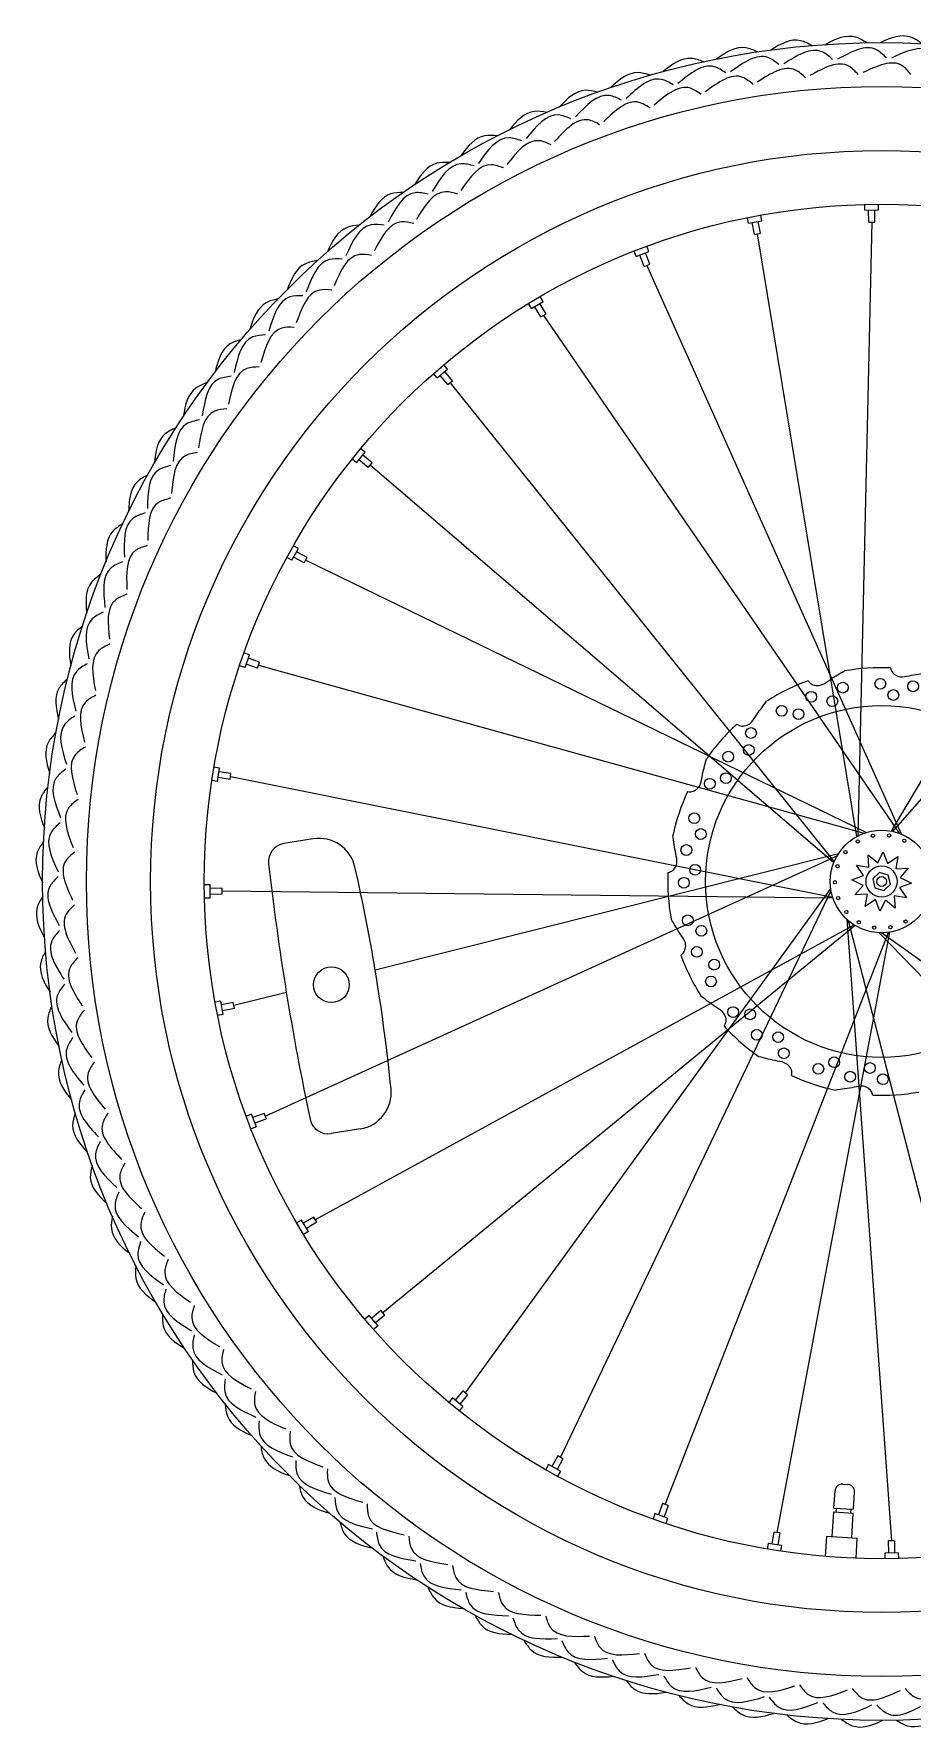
# Model space of a CAD drawing. Header units: millimetres. Extents: x -346 to 346, y -346 to 346.
# Drawn here: x -346 to 12, y -346 to 346 of the extents above; entities that cross this region are included whole.
import ezdxf

# ---------------------------------------------------------------- set-up
doc = ezdxf.new("R2010")
doc.units = ezdxf.units.MM
doc.layers.add('ceco.net 414 bike rim', color=7, linetype='Continuous')
doc.layers.add('ceco.net 414 bike tyres', color=7, linetype='Continuous')

msp = doc.modelspace()

# ---------------------------------------------------------------- linework, layer by layer
at = {"layer": 'ceco.net 414 bike rim'}
for p, q in [((-54.31, 268.84), (-54.75, 271.14)), ((-48.91, 269.87), (-49.35, 272.18)), ((-6.8, 274.19), (-6.84, 276.53)), ((-6.8, 274.19), (-1.3, 274.27)), ((-5.22, 269.28), (-5.29, 274.21)), ((-2.74, 269.32), (-2.81, 274.24)), ((-1.3, 274.27), (-1.34, 276.61)), ((-54.31, 268.84), (-48.91, 269.87)), ((-51.9, 264.28), (-52.83, 269.12)), ((-51.9, 264.28), (-49.47, 264.75)), ((-10.1, 18.37), (-50.68, 264.51)), ((-49.47, 264.75), (-50.39, 269.59)), ((-3.98, 269.3), (-9.71, 18.57)), ((-5.22, 269.28), (-2.74, 269.32)), ((-100.17, 255.32), (-101.01, 257.51)), ((-100.17, 255.32), (-95.03, 257.28)), ((-94.69, 252.14), (-96.44, 256.74)), ((-95.03, 257.28), (-95.86, 259.47)), ((-97, 251.25), (-98.76, 255.86)), ((-97, 251.25), (-94.69, 252.14)), ((8.06, 19.35), (-95.84, 251.69)), ((-142.99, 234.05), (-144.19, 236.06)), ((-142.99, 234.05), (-138.26, 236.87)), ((-137.03, 231.86), (-139.56, 236.09)), ((-138.26, 236.87), (-139.46, 238.88)), ((-139.16, 230.59), (-141.69, 234.83)), ((-139.16, 230.59), (-137.03, 231.86)), ((-138.09, 231.23), (7.17, 19.7)), ((4.07, 20.56), (131.2, 235.21)), ((-181.46, 205.66), (-177.29, 209.26)), ((-177.29, 209.26), (-178.82, 211.04)), ((-175.21, 204.54), (-178.44, 208.27)), ((170.05, 208.85), (4.5, 20.47)), ((-181.46, 205.66), (-182.99, 207.44)), ((-177.09, 202.93), (-180.31, 206.65)), ((-177.09, 202.93), (-175.21, 204.54)), ((-176.15, 203.73), (-19.38, 7.99)), ((-214.41, 171.03), (-210.94, 175.3)), ((-210.94, 175.3), (-212.75, 176.78)), ((-208.07, 171.01), (-211.89, 174.12)), ((-214.41, 171.03), (-216.23, 172.51)), ((-209.63, 169.09), (-213.46, 172.2)), ((-209.63, 169.09), (-208.07, 171.01)), ((-19.54, 7.58), (-208.85, 170.05)), ((-240.85, 131.2), (-242.9, 132.34)), ((-240.85, 131.2), (-238.17, 136.01)), ((-238.17, 136.01), (-240.22, 137.15)), ((-235.81, 130.12), (-240.12, 132.52)), ((-234.6, 132.28), (-238.91, 134.68)), ((-235.81, 130.12), (-234.6, 132.28)), ((-6.26, 20), (-235.21, 131.2)), ((-258.17, 92.58), (-260.39, 93.35)), ((-259.98, 87.38), (-258.17, 92.58)), ((-254.01, 89.53), (-258.67, 91.15)), ((-259.98, 87.38), (-262.19, 88.15)), ((-254.82, 87.2), (-259.48, 88.81)), ((-254.82, 87.2), (-254.01, 89.53)), ((-254.42, 88.36), (-7.17, 19.7)), ((-270.33, 46.34), (-272.64, 46.72)), ((-271.2, 40.91), (-270.33, 46.34)), ((-266.09, 41.62), (-270.96, 42.41)), ((-265.7, 44.07), (-270.57, 44.85)), ((-266.09, 41.62), (-265.7, 44.07)), ((-265.9, 42.84), (-19.98, -6.34)), ((-271.2, 40.91), (-273.52, 41.28)), ((-232.11, 17.42), (-244.09, 15.47)), ((-251.69, -95.84), (-18.15, 10.48)), ((-17.66, 11.3), (-206.81, -36.19)), ((-5.16, 5.79), (-5.48, 10.88)), ((-5.48, 10.88), (-1.58, 7.59)), ((-1.58, 7.59), (0.7, 12.16)), ((0.7, 12.16), (2.43, 7.36)), ((2.43, 7.36), (6.68, 10.19)), ((6.68, 10.19), (5.79, 5.16)), ((-12.17, 0.7), (-7.36, 2.43)), ((-7.59, -1.58), (-12.17, 0.7)), ((-7.36, 2.43), (-10.19, 6.68)), ((-10.19, 6.68), (-5.16, 5.79)), ((5.79, 5.16), (10.88, 5.48)), ((10.88, 5.48), (7.59, 1.57)), ((7.59, 1.58), (12.16, -0.7)), ((-274.27, -1.3), (-276.61, -1.34)), ((-274.19, -6.8), (-276.53, -6.84)), ((-274.19, -6.8), (-274.27, -1.3)), ((-269.32, -2.74), (-274.24, -2.81)), ((-269.28, -5.22), (-274.21, -5.29)), ((-269.28, -5.22), (-269.32, -2.74)), ((-19.84, -6.75), (-269.3, -3.98)), ((-20.79, -2.7), (-170.05, -208.85)), ((-131.2, -235.21), (-20.64, -3.64)), ((-10.88, -5.48), (-7.59, -1.58)), ((-5.79, -5.16), (-10.88, -5.48)), ((-6.69, -10.19), (-5.79, -5.16)), ((5.16, -5.79), (5.48, -10.88)), ((10.19, -6.69), (5.16, -5.79)), ((12.16, -0.7), (7.36, -2.43)), ((7.36, -2.43), (10.19, -6.69)), ((-2.43, -7.36), (-6.69, -10.19)), ((-0.7, -12.17), (-2.43, -7.36)), ((1.58, -7.59), (-0.7, -12.17)), ((5.48, -10.88), (1.58, -7.59)), ((-231.23, -138.09), (-11.23, -17.7)), ((-10.86, -17.93), (-203.73, -176.15)), ((3.21, -20.71), (-42.84, -265.9)), ((-14.19, -15.43), (3.98, -269.3)), ((50.68, -264.51), (-13.47, -16.06)), ((-88.36, -254.42), (2.77, -20.78)), ((-0.95, -20.94), (176.15, -203.74)), ((208.85, -170.05), (0, -20.96)), ((-243.08, -45.3), (-264.51, -50.68)), ((-269.87, -48.91), (-272.18, -49.35)), ((-268.84, -54.31), (-271.14, -54.75)), ((-268.84, -54.31), (-269.87, -48.91)), ((-264.75, -49.47), (-269.59, -50.39)), ((-264.28, -51.9), (-269.12, -52.83)), ((-264.28, -51.9), (-264.75, -49.47)), ((-257.28, -95.03), (-259.47, -95.86)), ((-255.32, -100.17), (-257.28, -95.03)), ((-252.14, -94.69), (-256.74, -96.44)), ((-251.25, -97), (-252.14, -94.69)), ((-255.32, -100.17), (-257.51, -101.01)), ((-251.25, -97), (-255.86, -98.76)), ((-212.87, -101.03), (-224.85, -102.97)), ((-236.87, -138.26), (-238.88, -139.46)), ((-234.05, -142.99), (-236.87, -138.26)), ((-231.86, -137.03), (-236.09, -139.56)), ((-230.59, -139.16), (-231.86, -137.03)), ((-234.05, -142.99), (-236.06, -144.19)), ((-230.59, -139.16), (-234.83, -141.69)), ((-209.26, -177.29), (-211.04, -178.82)), ((-205.66, -181.46), (-209.26, -177.29)), ((-204.54, -175.21), (-208.27, -178.44)), ((-202.93, -177.09), (-206.65, -180.31)), ((-202.93, -177.09), (-204.54, -175.21)), ((-205.66, -181.46), (-207.44, -182.99)), ((-175.3, -210.94), (-176.78, -212.75)), ((-171.03, -214.41), (-175.3, -210.94)), ((-171.01, -208.07), (-174.12, -211.89)), ((-171.03, -214.41), (-172.51, -216.23)), ((-169.09, -209.63), (-172.2, -213.46)), ((-169.09, -209.63), (-171.01, -208.07)), ((-132.28, -234.6), (-134.68, -238.91)), ((-130.12, -235.81), (-132.28, -234.6)), ((-136.01, -238.17), (-137.15, -240.22)), ((-131.2, -240.85), (-136.01, -238.17)), ((-130.12, -235.81), (-132.52, -240.12)), ((-131.2, -240.85), (-132.34, -242.9)), ((-19.45, -255.91), (-19.03, -248.92)), ((-15.85, -246.11), (-13.85, -246.23)), ((-89.53, -254.01), (-91.15, -258.67)), ((-87.2, -254.82), (-89.53, -254.01)), ((-87.2, -254.82), (-88.81, -259.48)), ((-19.45, -255.91), (-11.46, -256.39)), ((-18.54, -257.56), (-18.45, -255.97)), ((-11.46, -256.39), (-11.04, -249.4)), ((-92.58, -258.17), (-93.35, -260.39)), ((-87.38, -259.98), (-92.58, -258.17)), ((-87.38, -259.98), (-88.15, -262.19)), ((-20.15, -267.58), (-19.54, -257.5)), ((-19.54, -257.5), (-11.56, -257.98)), ((-12.56, -257.92), (-12.46, -256.33)), ((-12.17, -268.06), (-11.56, -257.98)), ((-44.07, -265.7), (-44.85, -270.57)), ((-41.62, -266.09), (-44.07, -265.7)), ((-41.62, -266.09), (-42.41, -270.96)), ((-22.88, -275.67), (-22.39, -267.45)), ((-22.39, -267.45), (-9.93, -268.2)), ((-10.43, -276.42), (-9.93, -268.2)), ((5.22, -269.28), (2.74, -269.32)), ((2.74, -269.32), (2.81, -274.24)), ((5.22, -269.28), (5.29, -274.21)), ((-46.34, -270.33), (-46.72, -272.64)), ((-40.91, -271.2), (-46.34, -270.33)), ((-40.91, -271.2), (-41.28, -273.52)), ((6.8, -274.19), (1.3, -274.27)), ((1.3, -274.27), (1.34, -276.61)), ((6.8, -274.19), (6.84, -276.53))]:
    msp.add_line(p, q, dxfattribs=at)
msp.add_lwpolyline([(0.89, -3.64), (3.59, -1.05), (2.71, 2.59), (-0.89, 3.64), (-3.59, 1.05), (-2.71, -2.59)], close=True, dxfattribs=at)
for centre, radius in [((0, 0), 342.61), ((0, 0), 324.72), ((0, 0), 298.54), ((0, 0), 276.61), ((-28.74, 75.47), 2.2), ((-15.86, 79.18), 2.2), ((-0.51, 80.75), 2.2), ((4.79, 76.18), 2.2), ((12.85, 79.73), 2.2), ((0, 0), 71.87), ((-40.82, 69.68), 2.2), ((-33.95, 68.37), 2.2), ((-20.13, 73.63), 2.2), ((-53.33, 60.64), 2.2), ((-54.25, 53.7), 2.2), ((-62.62, 50.99), 2.2), ((-70.19, 39.93), 2.2), ((-63.58, 42.23), 2.2), ((-76.5, 25.85), 2.2), ((-73.83, 19.38), 2.2), ((0, 0), 20.96), ((-79.73, 12.85), 2.2), ((-9.76, 16.35), 0.668), ((-3.58, 18.7), 0.668), ((3.03, 18.8), 0.668), ((9.27, 16.63), 0.668), ((-76.18, 4.79), 2.2), ((-14.77, 12.02), 0.668), ((-80.75, -0.51), 2.2), ((-19.04, -0.28), 0.668), ((-17.99, 6.25), 0.668), ((0, 0), 6.37), ((0, 0), 2.02), ((-17.79, -6.78), 0.668), ((-79.18, -15.86), 2.2), ((-14.4, -12.45), 0.668), ((-73.63, -20.13), 2.2), ((-9.27, -16.63), 0.668), ((-3.03, -18.8), 0.668), ((3.58, -18.7), 0.668), ((9.76, -16.35), 0.668), ((-75.47, -28.74), 2.2), ((-68.37, -33.95), 2.2), ((-224.71, -42.16), 7.3), ((-69.68, -40.82), 2.2), ((-60.64, -53.33), 2.2), ((-53.7, -54.25), 2.2), ((-50.99, -62.62), 2.2), ((-42.24, -63.58), 2.2), ((-39.93, -70.19), 2.2), ((-25.85, -76.51), 2.2), ((-19.38, -73.83), 2.2), ((-4.79, -76.18), 2.2), ((-12.85, -79.73), 2.2), ((0.51, -80.76), 2.2)]:
    msp.add_circle(centre, radius, dxfattribs=at)
for centre, radius, start, end in [((0, 0), 87.33, 87.61808, 100.0351), ((0, 0), 87.33, 110.11808, 122.5351), ((0, 0), 87.33, 132.61808, 145.0351), ((0, 0), 87.33, 155.11808, 167.5351), ((-242.89, 8.07), 7.5, 99.22841, 186.50579), ((-229.71, 2.61), 15, 12.75632, 99.22841), ((855.24, 133.3), 1112.75, 186.50579, 191.95102), ((-942.95, -158.86), 746.29, 5.70049, 12.75632), ((0, 0), 87.33, 177.61808, 190.0351), ((0, 0), 87.33, 200.11808, 212.5351), ((0, 0), 87.33, 222.61808, 235.0351), ((0, 0), 87.33, 245.11808, 257.5351), ((-215.27, -86.22), 15, 279.22841, 5.70049), ((0, 0), 87.33, 267.61808, 280.0351), ((-226.05, -95.57), 7.5, 191.95102, 279.22841), ((-16.03, -249.1), 3, 86.5472, 176.5472), ((-14.03, -249.22), 3, 356.5472, 86.5472)]:
    msp.add_arc(centre, radius, start, end, dxfattribs=at)
for points in [[(-30.04, 82), (-29.78, 81.67), (-29.12, 80.83), (-27.39, 79.95), (-24.54, 79.95), (-20.68, 82.79), (-17.41, 84.71), (-15.22, 86)], [(3.63, 87.26), (3.74, 86.85), (4.03, 85.82), (5.29, 84.35), (7.92, 83.26), (12.57, 84.4), (16.34, 84.93), (18.85, 85.27)], [(-59.14, 64.27), (-58.77, 64.06), (-57.83, 63.53), (-55.9, 63.38), (-53.27, 64.47), (-50.79, 68.57), (-48.5, 71.6), (-46.97, 73.63)], [(-79.23, 36.75), (-78.81, 36.69), (-77.74, 36.56), (-75.9, 37.17), (-73.89, 39.18), (-73.17, 43.92), (-72.21, 47.59), (-71.57, 50.05)], [(-87.26, 3.63), (-86.85, 3.74), (-85.82, 4.03), (-84.35, 5.29), (-83.26, 7.92), (-84.4, 12.57), (-84.93, 16.34), (-85.28, 18.85)], [(-82.01, -30.04), (-81.67, -29.78), (-80.83, -29.12), (-79.95, -27.39), (-79.95, -24.54), (-82.79, -20.68), (-84.71, -17.41), (-86, -15.22)], [(-64.27, -59.14), (-64.06, -58.77), (-63.53, -57.84), (-63.39, -55.9), (-64.47, -53.27), (-68.57, -50.79), (-71.6, -48.5), (-73.63, -46.97)], [(-36.75, -79.23), (-36.69, -78.81), (-36.56, -77.75), (-37.17, -75.9), (-39.18, -73.89), (-43.92, -73.17), (-47.59, -72.21), (-50.05, -71.57)], [(-3.63, -87.26), (-3.74, -86.85), (-4.03, -85.82), (-5.29, -84.35), (-7.92, -83.26), (-12.57, -84.4), (-16.34, -84.93), (-18.85, -85.28)]]:
    msp.add_open_spline(points, degree=3, knots=[0, 0, 0, 0, 1.265155, 3.187887, 5.583091, 9.401751, 17.081344, 17.081344, 17.081344, 17.081344], dxfattribs=at)
at = {"layer": 'ceco.net 414 bike tyres'}
for points, knots in [([(16.33, 342.22), (14.92, 343.28), (9.84, 346.77), (3.85, 344.69), (-0.55, 342.6)], [1.290026, 1.290026, 1.290026, 1.290026, 6.384144, 19.446481, 19.446481, 19.446481, 19.446481]), ([(-50.75, 338.83), (-52.34, 339.6), (-58, 342.03), (-63.46, 338.82), (-67.38, 335.91)], [1.290026, 1.290026, 1.290026, 1.290026, 6.384144, 19.446481, 19.446481, 19.446481, 19.446481]), ([(-28.48, 341.42), (-30.01, 342.29), (-35.5, 345.09), (-41.17, 342.24), (-45.26, 339.6)], [1.290026, 1.290026, 1.290026, 1.290026, 6.384144, 19.446481, 19.446481, 19.446481, 19.446481]), ([(-20.02, 335.76), (-21.41, 336.98), (-27.13, 342), (-34.41, 337.43), (-39.92, 333.97)], [0, 0, 0, 0, 5.278026, 21.651368, 21.651368, 21.651368, 21.651368]), ([(-6.09, 342.55), (-7.56, 343.52), (-12.86, 346.67), (-18.7, 344.2), (-22.96, 341.84)], [1.290026, 1.290026, 1.290026, 1.290026, 6.384144, 19.446481, 19.446481, 19.446481, 19.446481]), ([(1.98, 336.35), (0.67, 337.66), (-4.7, 343.04), (-12.27, 338.95), (-17.99, 335.86)], [0, 0, 0, 0, 5.278026, 21.651368, 21.651368, 21.651368, 21.651368]), ([(23.97, 335.5), (22.75, 336.89), (17.74, 342.61), (9.93, 339.03), (4.01, 336.32)], [0, 0, 0, 0, 5.278026, 21.651368, 21.651368, 21.651368, 21.651368]), ([(-72.8, 334.78), (-74.44, 335.45), (-80.24, 337.5), (-85.49, 333.94), (-89.2, 330.79)], [1.290026, 1.290026, 1.290026, 1.290026, 6.384144, 19.446481, 19.446481, 19.446481, 19.446481]), ([(-63.68, 330.27), (-65.22, 331.3), (-71.54, 335.53), (-78.16, 330.05), (-83.17, 325.9)], [0, 0, 0, 0, 5.278026, 21.651368, 21.651368, 21.651368, 21.651368]), ([(-41.94, 333.73), (-43.41, 334.86), (-49.44, 339.49), (-56.41, 334.45), (-61.68, 330.64)], [0, 0, 0, 0, 5.278026, 21.651368, 21.651368, 21.651368, 21.651368]), ([(-31.12, 328.31), (-32.42, 329.53), (-37.93, 334.69), (-45.2, 330.07), (-50.75, 326.54)], [0, 0, 0, 0, 5.072032, 21.445374, 21.445374, 21.445374, 21.445374]), ([(-9.58, 329.65), (-10.8, 330.95), (-15.96, 336.45), (-23.51, 332.32), (-29.28, 329.16)], [0, 0, 0, 0, 5.072032, 21.445374, 21.445374, 21.445374, 21.445374]), ([(12, 329.57), (10.87, 330.95), (6.08, 336.78), (-1.73, 333.14), (-7.69, 330.37)], [0, 0, 0, 0, 5.072032, 21.445374, 21.445374, 21.445374, 21.445374]), ([(-94.54, 329.3), (-96.22, 329.86), (-102.14, 331.53), (-107.15, 327.63), (-110.65, 324.25)], [1.290026, 1.290026, 1.290026, 1.290026, 6.384144, 19.446481, 19.446481, 19.446481, 19.446481]), ([(-85.14, 325.4), (-86.74, 326.33), (-93.33, 330.13), (-99.58, 324.23), (-104.31, 319.76)], [0, 0, 0, 0, 5.278026, 21.651368, 21.651368, 21.651368, 21.651368]), ([(-73.7, 321.44), (-75.15, 322.48), (-81.29, 326.87), (-87.89, 321.34), (-92.94, 317.12)], [0, 0, 0, 0, 5.072032, 21.445374, 21.445374, 21.445374, 21.445374]), ([(-52.52, 325.58), (-53.9, 326.71), (-59.73, 331.49), (-66.69, 326.4), (-72, 322.52)], [0, 0, 0, 0, 5.072032, 21.445374, 21.445374, 21.445374, 21.445374]), ([(-115.87, 322.42), (-117.58, 322.86), (-123.61, 324.14), (-128.34, 319.92), (-131.62, 316.31)], [1.290026, 1.290026, 1.290026, 1.290026, 6.384144, 19.446481, 19.446481, 19.446481, 19.446481]), ([(-106.24, 319.13), (-107.9, 319.95), (-114.72, 323.32), (-120.57, 317.02), (-125, 312.26)], [0, 0, 0, 0, 5.278026, 21.651368, 21.651368, 21.651368, 21.651368]), ([(-94.57, 315.94), (-96.08, 316.88), (-102.49, 320.86), (-108.72, 314.91), (-113.48, 310.36)], [0, 0, 0, 0, 5.072032, 21.445374, 21.445374, 21.445374, 21.445374]), ([(-136.71, 314.15), (-138.45, 314.48), (-144.54, 315.36), (-148.99, 310.85), (-152.02, 307.03)], [1.290026, 1.290026, 1.290026, 1.290026, 6.384144, 19.446481, 19.446481, 19.446481, 19.446481]), ([(-126.88, 311.5), (-128.6, 312.21), (-135.62, 315.13), (-141.05, 308.46), (-145.15, 303.41)], [0, 0, 0, 0, 5.278026, 21.651368, 21.651368, 21.651368, 21.651368]), ([(-115.03, 309.07), (-116.6, 309.91), (-123.26, 313.47), (-129.09, 307.12), (-133.53, 302.28)], [0, 0, 0, 0, 5.072032, 21.445374, 21.445374, 21.445374, 21.445374]), ([(-156.97, 304.53), (-158.72, 304.75), (-164.86, 305.23), (-169.01, 300.43), (-171.78, 296.43)], [1.290026, 1.290026, 1.290026, 1.290026, 6.384144, 19.446481, 19.446481, 19.446481, 19.446481]), ([(-146.99, 302.54), (-148.74, 303.13), (-155.94, 305.58), (-160.92, 298.57), (-164.69, 293.27)], [0, 0, 0, 0, 5.278026, 21.651368, 21.651368, 21.651368, 21.651368]), ([(-135, 300.89), (-136.62, 301.62), (-143.5, 304.74), (-148.9, 298.02), (-153.02, 292.9)], [0, 0, 0, 0, 5.072032, 21.445374, 21.445374, 21.445374, 21.445374]), ([(-176.55, 293.61), (-178.31, 293.72), (-184.47, 293.8), (-188.29, 288.74), (-190.8, 284.56)], [1.290026, 1.290026, 1.290026, 1.290026, 6.384144, 19.446481, 19.446481, 19.446481, 19.446481]), ([(-166.46, 292.27), (-168.25, 292.76), (-175.59, 294.73), (-180.1, 287.41), (-183.51, 281.87)], [0, 0, 0, 0, 5.278026, 21.651368, 21.651368, 21.651368, 21.651368]), ([(-154.39, 291.42), (-156.06, 292.04), (-163.12, 294.7), (-168.07, 287.65), (-171.85, 282.26)], [0, 0, 0, 0, 5.072032, 21.445374, 21.445374, 21.445374, 21.445374]), ([(-195.37, 281.44), (-197.14, 281.43), (-203.29, 281.1), (-206.77, 275.8), (-209, 271.47)], [1.290026, 1.290026, 1.290026, 1.290026, 6.384144, 19.446481, 19.446481, 19.446481, 19.446481]), ([(-185.22, 280.76), (-187.03, 281.12), (-194.49, 282.61), (-198.51, 275.01), (-201.56, 269.27)], [0, 0, 0, 0, 5.278026, 21.651368, 21.651368, 21.651368, 21.651368]), ([(-173.12, 280.69), (-174.82, 281.21), (-182.04, 283.4), (-186.52, 276.04), (-189.94, 270.42)], [0, 0, 0, 0, 5.072032, 21.445374, 21.445374, 21.445374, 21.445374]), ([(-213.36, 268.06), (-215.12, 267.93), (-221.24, 267.21), (-224.37, 261.69), (-226.31, 257.22)], [1.290026, 1.290026, 1.290026, 1.290026, 6.384144, 19.446481, 19.446481, 19.446481, 19.446481]), ([(-203.18, 268.05), (-205.02, 268.29), (-212.56, 269.29), (-216.08, 261.44), (-218.74, 255.51)], [0, 0, 0, 0, 5.278026, 21.651368, 21.651368, 21.651368, 21.651368]), ([(-191.1, 268.77), (-192.84, 269.17), (-200.19, 270.89), (-204.18, 263.25), (-207.22, 257.42)], [0, 0, 0, 0, 5.072032, 21.445374, 21.445374, 21.445374, 21.445374]), ([(-208.27, 255.7), (-210.03, 255.99), (-217.48, 257.21), (-220.96, 249.33), (-223.61, 243.31)], [0, 0, 0, 0, 5.072032, 21.445374, 21.445374, 21.445374, 21.445374]), ([(-230.44, 253.53), (-232.19, 253.29), (-238.24, 252.16), (-241, 246.46), (-242.65, 241.87)], [1.290026, 1.290026, 1.290026, 1.290026, 6.384144, 19.446481, 19.446481, 19.446481, 19.446481]), ([(-220.28, 254.18), (-222.13, 254.31), (-229.72, 254.81), (-232.71, 246.75), (-234.98, 240.65)], [0, 0, 0, 0, 5.278026, 21.651368, 21.651368, 21.651368, 21.651368]), ([(-246.52, 237.92), (-248.26, 237.56), (-254.22, 236.04), (-256.61, 230.17), (-257.95, 225.48)], [1.290026, 1.290026, 1.290026, 1.290026, 6.384144, 19.446481, 19.446481, 19.446481, 19.446481]), ([(-236.43, 239.23), (-238.29, 239.23), (-245.89, 239.24), (-248.35, 231), (-250.21, 224.77)], [0, 0, 0, 0, 5.278026, 21.651368, 21.651368, 21.651368, 21.651368]), ([(-224.55, 241.53), (-226.33, 241.7), (-233.83, 242.44), (-236.79, 234.34), (-239.05, 228.17)], [0, 0, 0, 0, 5.072032, 21.445374, 21.445374, 21.445374, 21.445374]), ([(-251.57, 223.26), (-253.42, 223.14), (-261.01, 222.65), (-262.93, 214.26), (-264.38, 207.92)], [0, 0, 0, 0, 5.278026, 21.651368, 21.651368, 21.651368, 21.651368]), ([(-239.87, 226.32), (-241.65, 226.38), (-249.19, 226.63), (-251.61, 218.36), (-253.46, 212.04)], [0, 0, 0, 0, 5.072032, 21.445374, 21.445374, 21.445374, 21.445374]), ([(-261.56, 221.28), (-263.26, 220.81), (-269.12, 218.91), (-271.11, 212.89), (-272.14, 208.13)], [1.290026, 1.290026, 1.290026, 1.290026, 6.384144, 19.446481, 19.446481, 19.446481, 19.446481]), ([(-254.16, 210.15), (-255.94, 210.09), (-263.48, 209.84), (-265.35, 201.43), (-266.78, 195.01)], [0, 0, 0, 0, 5.072032, 21.445374, 21.445374, 21.445374, 21.445374]), ([(-275.47, 203.7), (-277.14, 203.12), (-282.86, 200.84), (-284.46, 194.7), (-285.17, 189.88)], [1.290026, 1.290026, 1.290026, 1.290026, 6.384144, 19.446481, 19.446481, 19.446481, 19.446481]), ([(-265.64, 206.33), (-267.47, 206.09), (-275.01, 205.1), (-276.38, 196.61), (-277.41, 190.19)], [0, 0, 0, 0, 5.278026, 21.651368, 21.651368, 21.651368, 21.651368]), ([(-278.56, 188.51), (-280.38, 188.15), (-287.84, 186.67), (-288.65, 178.11), (-289.26, 171.64)], [0, 0, 0, 0, 5.278026, 21.651368, 21.651368, 21.651368, 21.651368]), ([(-267.36, 193.08), (-269.13, 192.9), (-276.64, 192.16), (-277.96, 183.65), (-278.97, 177.15)], [0, 0, 0, 0, 5.072032, 21.445374, 21.445374, 21.445374, 21.445374]), ([(-288.2, 185.25), (-289.83, 184.56), (-295.39, 181.91), (-296.58, 175.68), (-296.98, 170.83)], [1.290026, 1.290026, 1.290026, 1.290026, 6.384144, 19.446481, 19.446481, 19.446481, 19.446481]), ([(-279.41, 175.18), (-281.17, 174.89), (-288.61, 173.66), (-289.37, 165.07), (-289.95, 158.52)], [0, 0, 0, 0, 5.072032, 21.445374, 21.445374, 21.445374, 21.445374]), ([(-290.29, 169.89), (-292.08, 169.41), (-299.43, 167.45), (-299.68, 158.85), (-299.86, 152.35)], [0, 0, 0, 0, 5.278026, 21.651368, 21.651368, 21.651368, 21.651368]), ([(-299.7, 166), (-301.28, 165.21), (-306.65, 162.2), (-307.44, 155.91), (-307.52, 151.04)], [1.290026, 1.290026, 1.290026, 1.290026, 6.384144, 19.446481, 19.446481, 19.446481, 19.446481]), ([(-290.27, 156.53), (-292.01, 156.12), (-299.35, 154.41), (-299.55, 145.79), (-299.7, 139.22)], [0, 0, 0, 0, 5.072032, 21.445374, 21.445374, 21.445374, 21.445374]), ([(-309.92, 146.05), (-311.44, 145.15), (-316.61, 141.8), (-316.97, 135.47), (-316.74, 130.6)], [1.290026, 1.290026, 1.290026, 1.290026, 6.384144, 19.446481, 19.446481, 19.446481, 19.446481]), ([(-300.78, 150.54), (-302.54, 149.94), (-309.74, 147.51), (-309.43, 138.91), (-309.19, 132.41)], [0, 0, 0, 0, 5.278026, 21.651368, 21.651368, 21.651368, 21.651368]), ([(-299.89, 137.21), (-301.59, 136.69), (-308.81, 134.5), (-308.44, 125.89), (-308.17, 119.32)], [0, 0, 0, 0, 5.072032, 21.445374, 21.445374, 21.445374, 21.445374]), ([(-318.81, 125.47), (-320.27, 124.47), (-325.2, 120.79), (-325.16, 114.45), (-324.6, 109.61)], [1.290026, 1.290026, 1.290026, 1.290026, 6.384144, 19.446481, 19.446481, 19.446481, 19.446481]), ([(-309.99, 130.54), (-311.7, 129.84), (-318.73, 126.93), (-317.85, 118.38), (-317.18, 111.91)], [0, 0, 0, 0, 5.278026, 21.651368, 21.651368, 21.651368, 21.651368]), ([(-308.22, 117.3), (-309.89, 116.67), (-316.95, 114.01), (-316.02, 105.45), (-315.31, 98.91)], [0, 0, 0, 0, 5.072032, 21.445374, 21.445374, 21.445374, 21.445374]), ([(-326.33, 104.35), (-327.72, 103.26), (-332.41, 99.26), (-331.94, 92.93), (-331.07, 88.14)], [1.290026, 1.290026, 1.290026, 1.290026, 6.384144, 19.446481, 19.446481, 19.446481, 19.446481]), ([(-317.86, 109.99), (-319.52, 109.17), (-326.35, 105.81), (-324.91, 97.33), (-323.82, 90.92)], [0, 0, 0, 0, 5.278026, 21.651368, 21.651368, 21.651368, 21.651368]), ([(-315.23, 96.89), (-316.86, 96.16), (-323.73, 93.04), (-322.24, 84.55), (-321.1, 78.07)], [0, 0, 0, 0, 5.072032, 21.445374, 21.445374, 21.445374, 21.445374]), ([(-324.37, 88.97), (-325.98, 88.04), (-332.57, 84.24), (-330.58, 75.88), (-329.08, 69.55)], [0, 0, 0, 0, 5.278026, 21.651368, 21.651368, 21.651368, 21.651368]), ([(-332.45, 82.78), (-333.78, 81.61), (-338.19, 77.31), (-337.31, 71.03), (-336.13, 66.3)], [1.290026, 1.290026, 1.290026, 1.290026, 6.384144, 19.446481, 19.446481, 19.446481, 19.446481]), ([(-320.89, 76.07), (-322.47, 75.23), (-329.12, 71.67), (-327.08, 63.3), (-325.52, 56.91)], [0, 0, 0, 0, 5.072032, 21.445374, 21.445374, 21.445374, 21.445374]), ([(-329.5, 67.56), (-331.04, 66.53), (-337.37, 62.31), (-334.83, 54.09), (-332.92, 47.88)], [0, 0, 0, 0, 5.278026, 21.651368, 21.651368, 21.651368, 21.651368]), ([(-337.16, 60.86), (-338.4, 59.6), (-342.52, 55.02), (-341.23, 48.81), (-339.75, 44.17)], [1.290026, 1.290026, 1.290026, 1.290026, 6.384144, 19.446481, 19.446481, 19.446481, 19.446481]), ([(-325.18, 54.92), (-326.7, 53.98), (-333.1, 49.99), (-330.52, 41.77), (-328.55, 35.49)], [0, 0, 0, 0, 5.072032, 21.445374, 21.445374, 21.445374, 21.445374]), ([(-333.21, 45.87), (-334.68, 44.74), (-340.72, 40.11), (-337.66, 32.08), (-335.34, 26)], [0, 0, 0, 0, 5.278026, 21.651368, 21.651368, 21.651368, 21.651368]), ([(-340.42, 38.68), (-341.57, 37.34), (-345.38, 32.5), (-343.7, 26.39), (-341.91, 21.86)], [1.290026, 1.290026, 1.290026, 1.290026, 6.384144, 19.446481, 19.446481, 19.446481, 19.446481]), ([(-328.08, 33.53), (-329.53, 32.49), (-335.66, 28.1), (-332.54, 20.06), (-330.16, 13.93)], [0, 0, 0, 0, 5.072032, 21.445374, 21.445374, 21.445374, 21.445374]), ([(-335.5, 23.97), (-336.89, 22.75), (-342.61, 17.74), (-339.03, 9.93), (-336.32, 4.01)], [0, 0, 0, 0, 5.278026, 21.651368, 21.651368, 21.651368, 21.651368]), ([(-342.22, 16.33), (-343.28, 14.92), (-346.77, 9.84), (-344.69, 3.85), (-342.6, -0.55)], [1.290026, 1.290026, 1.290026, 1.290026, 6.384144, 19.446481, 19.446481, 19.446481, 19.446481]), ([(-329.57, 12), (-330.95, 10.87), (-336.78, 6.08), (-333.14, -1.73), (-330.37, -7.69)], [0, 0, 0, 0, 5.072032, 21.445374, 21.445374, 21.445374, 21.445374]), ([(-336.35, 1.98), (-337.66, 0.67), (-343.04, -4.7), (-338.95, -12.27), (-335.86, -17.99)], [0, 0, 0, 0, 5.278026, 21.651368, 21.651368, 21.651368, 21.651368]), ([(-342.55, -6.09), (-343.52, -7.56), (-346.67, -12.86), (-344.2, -18.7), (-341.84, -22.96)], [1.290026, 1.290026, 1.290026, 1.290026, 6.384144, 19.446481, 19.446481, 19.446481, 19.446481]), ([(-329.65, -9.58), (-330.95, -10.8), (-336.45, -15.96), (-332.32, -23.51), (-329.16, -29.28)], [0, 0, 0, 0, 5.072032, 21.445374, 21.445374, 21.445374, 21.445374]), ([(-335.76, -20.02), (-336.98, -21.41), (-342, -27.13), (-337.43, -34.41), (-333.97, -39.92)], [0, 0, 0, 0, 5.278026, 21.651368, 21.651368, 21.651368, 21.651368]), ([(-341.42, -28.48), (-342.29, -30.01), (-345.09, -35.5), (-342.24, -41.17), (-339.6, -45.26)], [1.290026, 1.290026, 1.290026, 1.290026, 6.384144, 19.446481, 19.446481, 19.446481, 19.446481]), ([(-328.31, -31.12), (-329.53, -32.42), (-334.69, -37.93), (-330.07, -45.2), (-326.54, -50.75)], [0, 0, 0, 0, 5.072032, 21.445374, 21.445374, 21.445374, 21.445374]), ([(-333.73, -41.94), (-334.86, -43.41), (-339.49, -49.44), (-334.45, -56.41), (-330.64, -61.68)], [0, 0, 0, 0, 5.278026, 21.651368, 21.651368, 21.651368, 21.651368]), ([(-338.83, -50.75), (-339.6, -52.34), (-342.03, -58), (-338.82, -63.46), (-335.91, -67.38)], [1.290026, 1.290026, 1.290026, 1.290026, 6.384144, 19.446481, 19.446481, 19.446481, 19.446481]), ([(-325.58, -52.52), (-326.71, -53.9), (-331.49, -59.73), (-326.4, -66.69), (-322.52, -72)], [0, 0, 0, 0, 5.072032, 21.445374, 21.445374, 21.445374, 21.445374]), ([(-330.27, -63.68), (-331.3, -65.22), (-335.53, -71.54), (-330.05, -78.16), (-325.9, -83.17)], [0, 0, 0, 0, 5.278026, 21.651368, 21.651368, 21.651368, 21.651368]), ([(-334.78, -72.8), (-335.45, -74.44), (-337.5, -80.24), (-333.94, -85.49), (-330.79, -89.2)], [1.290026, 1.290026, 1.290026, 1.290026, 6.384144, 19.446481, 19.446481, 19.446481, 19.446481]), ([(-321.44, -73.7), (-322.48, -75.15), (-326.87, -81.29), (-321.34, -87.89), (-317.12, -92.94)], [0, 0, 0, 0, 5.072032, 21.445374, 21.445374, 21.445374, 21.445374]), ([(-325.4, -85.14), (-326.33, -86.74), (-330.13, -93.33), (-324.23, -99.58), (-319.76, -104.31)], [0, 0, 0, 0, 5.278026, 21.651368, 21.651368, 21.651368, 21.651368]), ([(-329.3, -94.54), (-329.86, -96.22), (-331.53, -102.14), (-327.63, -107.15), (-324.25, -110.65)], [1.290026, 1.290026, 1.290026, 1.290026, 6.384144, 19.446481, 19.446481, 19.446481, 19.446481]), ([(-315.94, -94.57), (-316.88, -96.08), (-320.86, -102.49), (-314.91, -108.72), (-310.36, -113.48)], [0, 0, 0, 0, 5.072032, 21.445374, 21.445374, 21.445374, 21.445374]), ([(-319.13, -106.24), (-319.95, -107.9), (-323.32, -114.72), (-317.02, -120.57), (-312.26, -125)], [0, 0, 0, 0, 5.278026, 21.651368, 21.651368, 21.651368, 21.651368]), ([(-322.42, -115.87), (-322.86, -117.58), (-324.14, -123.61), (-319.92, -128.34), (-316.31, -131.62)], [1.290026, 1.290026, 1.290026, 1.290026, 6.384144, 19.446481, 19.446481, 19.446481, 19.446481]), ([(-309.07, -115.03), (-309.91, -116.6), (-313.47, -123.26), (-307.12, -129.09), (-302.28, -133.53)], [0, 0, 0, 0, 5.072032, 21.445374, 21.445374, 21.445374, 21.445374]), ([(-311.5, -126.88), (-312.21, -128.6), (-315.13, -135.62), (-308.46, -141.05), (-303.41, -145.15)], [0, 0, 0, 0, 5.278026, 21.651368, 21.651368, 21.651368, 21.651368]), ([(-314.15, -136.71), (-314.48, -138.45), (-315.36, -144.54), (-310.85, -148.99), (-307.03, -152.02)], [1.290026, 1.290026, 1.290026, 1.290026, 6.384144, 19.446481, 19.446481, 19.446481, 19.446481]), ([(-300.89, -135), (-301.62, -136.62), (-304.74, -143.5), (-298.02, -148.9), (-292.9, -153.02)], [0, 0, 0, 0, 5.072032, 21.445374, 21.445374, 21.445374, 21.445374]), ([(-302.54, -146.99), (-303.13, -148.74), (-305.58, -155.94), (-298.57, -160.92), (-293.27, -164.69)], [0, 0, 0, 0, 5.278026, 21.651368, 21.651368, 21.651368, 21.651368]), ([(-304.53, -156.97), (-304.75, -158.72), (-305.23, -164.86), (-300.43, -169.01), (-296.43, -171.78)], [1.290026, 1.290026, 1.290026, 1.290026, 6.384144, 19.446481, 19.446481, 19.446481, 19.446481]), ([(-291.42, -154.39), (-292.04, -156.06), (-294.7, -163.12), (-287.65, -168.07), (-282.26, -171.85)], [0, 0, 0, 0, 5.072032, 21.445374, 21.445374, 21.445374, 21.445374]), ([(-292.27, -166.46), (-292.76, -168.25), (-294.73, -175.59), (-287.41, -180.1), (-281.87, -183.51)], [0, 0, 0, 0, 5.278026, 21.651368, 21.651368, 21.651368, 21.651368]), ([(-293.61, -176.55), (-293.72, -178.31), (-293.8, -184.47), (-288.74, -188.29), (-284.56, -190.8)], [1.290026, 1.290026, 1.290026, 1.290026, 6.384144, 19.446481, 19.446481, 19.446481, 19.446481]), ([(-280.69, -173.12), (-281.21, -174.82), (-283.4, -182.04), (-276.04, -186.52), (-270.42, -189.94)], [0, 0, 0, 0, 5.072032, 21.445374, 21.445374, 21.445374, 21.445374]), ([(-280.76, -185.22), (-281.12, -187.03), (-282.61, -194.49), (-275.01, -198.51), (-269.27, -201.56)], [0, 0, 0, 0, 5.278026, 21.651368, 21.651368, 21.651368, 21.651368]), ([(-268.77, -191.1), (-269.17, -192.84), (-270.89, -200.19), (-263.25, -204.18), (-257.42, -207.22)], [0, 0, 0, 0, 5.072032, 21.445374, 21.445374, 21.445374, 21.445374]), ([(-281.44, -195.37), (-281.43, -197.14), (-281.1, -203.29), (-275.8, -206.77), (-271.47, -209)], [1.290026, 1.290026, 1.290026, 1.290026, 6.384144, 19.446481, 19.446481, 19.446481, 19.446481]), ([(-268.05, -203.18), (-268.29, -205.02), (-269.29, -212.56), (-261.44, -216.08), (-255.51, -218.74)], [0, 0, 0, 0, 5.278026, 21.651368, 21.651368, 21.651368, 21.651368]), ([(-268.06, -213.36), (-267.93, -215.12), (-267.21, -221.24), (-261.69, -224.37), (-257.22, -226.31)], [1.290026, 1.290026, 1.290026, 1.290026, 6.384144, 19.446481, 19.446481, 19.446481, 19.446481]), ([(-255.7, -208.27), (-255.99, -210.03), (-257.21, -217.48), (-249.33, -220.96), (-243.31, -223.61)], [0, 0, 0, 0, 5.072032, 21.445374, 21.445374, 21.445374, 21.445374]), ([(-254.18, -220.28), (-254.31, -222.13), (-254.81, -229.72), (-246.75, -232.71), (-240.65, -234.98)], [0, 0, 0, 0, 5.278026, 21.651368, 21.651368, 21.651368, 21.651368]), ([(-241.53, -224.55), (-241.7, -226.33), (-242.44, -233.83), (-234.34, -236.79), (-228.17, -239.05)], [0, 0, 0, 0, 5.072032, 21.445374, 21.445374, 21.445374, 21.445374]), ([(-253.53, -230.44), (-253.29, -232.19), (-252.16, -238.24), (-246.46, -241), (-241.87, -242.65)], [1.290026, 1.290026, 1.290026, 1.290026, 6.384144, 19.446481, 19.446481, 19.446481, 19.446481]), ([(-239.23, -236.43), (-239.23, -238.29), (-239.24, -245.89), (-231, -248.35), (-224.77, -250.21)], [0, 0, 0, 0, 5.278026, 21.651368, 21.651368, 21.651368, 21.651368]), ([(-226.32, -239.87), (-226.38, -241.65), (-226.63, -249.19), (-218.36, -251.61), (-212.04, -253.46)], [0, 0, 0, 0, 5.072032, 21.445374, 21.445374, 21.445374, 21.445374]), ([(-237.92, -246.52), (-237.56, -248.26), (-236.04, -254.22), (-230.17, -256.61), (-225.48, -257.95)], [1.290026, 1.290026, 1.290026, 1.290026, 6.384144, 19.446481, 19.446481, 19.446481, 19.446481]), ([(-223.26, -251.57), (-223.14, -253.42), (-222.65, -261.01), (-214.26, -262.93), (-207.92, -264.38)], [0, 0, 0, 0, 5.278026, 21.651368, 21.651368, 21.651368, 21.651368]), ([(-210.15, -254.16), (-210.09, -255.94), (-209.84, -263.48), (-201.43, -265.35), (-195.01, -266.78)], [0, 0, 0, 0, 5.072032, 21.445374, 21.445374, 21.445374, 21.445374]), ([(-221.28, -261.56), (-220.81, -263.26), (-218.91, -269.12), (-212.89, -271.11), (-208.13, -272.14)], [1.290026, 1.290026, 1.290026, 1.290026, 6.384144, 19.446481, 19.446481, 19.446481, 19.446481]), ([(-206.33, -265.64), (-206.09, -267.47), (-205.1, -275.01), (-196.61, -276.38), (-190.19, -277.41)], [0, 0, 0, 0, 5.278026, 21.651368, 21.651368, 21.651368, 21.651368]), ([(-193.08, -267.36), (-192.9, -269.13), (-192.16, -276.64), (-183.65, -277.96), (-177.15, -278.97)], [0, 0, 0, 0, 5.072032, 21.445374, 21.445374, 21.445374, 21.445374]), ([(-203.7, -275.47), (-203.12, -277.14), (-200.84, -282.86), (-194.7, -284.46), (-189.88, -285.17)], [1.290026, 1.290026, 1.290026, 1.290026, 6.384144, 19.446481, 19.446481, 19.446481, 19.446481]), ([(-188.51, -278.56), (-188.15, -280.38), (-186.67, -287.84), (-178.11, -288.65), (-171.64, -289.26)], [0, 0, 0, 0, 5.278026, 21.651368, 21.651368, 21.651368, 21.651368]), ([(-175.18, -279.41), (-174.89, -281.17), (-173.66, -288.61), (-165.07, -289.37), (-158.52, -289.95)], [0, 0, 0, 0, 5.072032, 21.445374, 21.445374, 21.445374, 21.445374]), ([(-185.25, -288.2), (-184.56, -289.83), (-181.91, -295.39), (-175.68, -296.58), (-170.83, -296.98)], [1.290026, 1.290026, 1.290026, 1.290026, 6.384144, 19.446481, 19.446481, 19.446481, 19.446481]), ([(-169.89, -290.29), (-169.41, -292.08), (-167.45, -299.43), (-158.85, -299.68), (-152.35, -299.86)], [0, 0, 0, 0, 5.278026, 21.651368, 21.651368, 21.651368, 21.651368]), ([(-156.53, -290.27), (-156.12, -292.01), (-154.41, -299.35), (-145.79, -299.55), (-139.22, -299.7)], [0, 0, 0, 0, 5.072032, 21.445374, 21.445374, 21.445374, 21.445374]), ([(-166, -299.7), (-165.21, -301.28), (-162.2, -306.65), (-155.91, -307.44), (-151.04, -307.52)], [1.290026, 1.290026, 1.290026, 1.290026, 6.384144, 19.446481, 19.446481, 19.446481, 19.446481]), ([(-150.54, -300.78), (-149.94, -302.54), (-147.51, -309.74), (-138.91, -309.43), (-132.41, -309.19)], [0, 0, 0, 0, 5.278026, 21.651368, 21.651368, 21.651368, 21.651368]), ([(-137.21, -299.89), (-136.69, -301.59), (-134.5, -308.81), (-125.89, -308.44), (-119.32, -308.17)], [0, 0, 0, 0, 5.072032, 21.445374, 21.445374, 21.445374, 21.445374]), ([(-146.05, -309.92), (-145.15, -311.44), (-141.8, -316.61), (-135.47, -316.97), (-130.6, -316.74)], [1.290026, 1.290026, 1.290026, 1.290026, 6.384144, 19.446481, 19.446481, 19.446481, 19.446481]), ([(-130.54, -309.99), (-129.84, -311.7), (-126.93, -318.73), (-118.38, -317.85), (-111.91, -317.18)], [0, 0, 0, 0, 5.278026, 21.651368, 21.651368, 21.651368, 21.651368]), ([(-117.3, -308.22), (-116.67, -309.89), (-114.01, -316.95), (-105.45, -316.02), (-98.91, -315.31)], [0, 0, 0, 0, 5.072032, 21.445374, 21.445374, 21.445374, 21.445374]), ([(-109.99, -317.86), (-109.17, -319.52), (-105.81, -326.35), (-97.33, -324.91), (-90.92, -323.82)], [0, 0, 0, 0, 5.278026, 21.651368, 21.651368, 21.651368, 21.651368]), ([(-96.89, -315.23), (-96.16, -316.86), (-93.04, -323.73), (-84.55, -322.24), (-78.07, -321.1)], [0, 0, 0, 0, 5.072032, 21.445374, 21.445374, 21.445374, 21.445374]), ([(-125.47, -318.81), (-124.47, -320.27), (-120.79, -325.2), (-114.45, -325.16), (-109.61, -324.6)], [1.290026, 1.290026, 1.290026, 1.290026, 6.384144, 19.446481, 19.446481, 19.446481, 19.446481]), ([(-88.97, -324.37), (-88.04, -325.98), (-84.24, -332.57), (-75.88, -330.58), (-69.55, -329.08)], [0, 0, 0, 0, 5.278026, 21.651368, 21.651368, 21.651368, 21.651368]), ([(-76.07, -320.89), (-75.23, -322.47), (-71.67, -329.12), (-63.3, -327.08), (-56.91, -325.52)], [0, 0, 0, 0, 5.072032, 21.445374, 21.445374, 21.445374, 21.445374]), ([(-54.92, -325.18), (-53.98, -326.7), (-49.99, -333.1), (-41.77, -330.52), (-35.49, -328.55)], [0, 0, 0, 0, 5.072032, 21.445374, 21.445374, 21.445374, 21.445374]), ([(-104.35, -326.33), (-103.26, -327.72), (-99.26, -332.41), (-92.93, -331.94), (-88.14, -331.07)], [1.290026, 1.290026, 1.290026, 1.290026, 6.384144, 19.446481, 19.446481, 19.446481, 19.446481]), ([(-67.56, -329.5), (-66.53, -331.04), (-62.31, -337.37), (-54.09, -334.83), (-47.88, -332.92)], [0, 0, 0, 0, 5.278026, 21.651368, 21.651368, 21.651368, 21.651368]), ([(-33.53, -328.08), (-32.49, -329.53), (-28.1, -335.66), (-20.06, -332.54), (-13.93, -330.16)], [0, 0, 0, 0, 5.072032, 21.445374, 21.445374, 21.445374, 21.445374]), ([(-12, -329.57), (-10.87, -330.95), (-6.08, -336.78), (1.73, -333.14), (7.69, -330.37)], [0, 0, 0, 0, 5.072032, 21.445374, 21.445374, 21.445374, 21.445374]), ([(9.58, -329.65), (10.8, -330.95), (15.96, -336.45), (23.51, -332.32), (29.28, -329.16)], [0, 0, 0, 0, 5.072032, 21.445374, 21.445374, 21.445374, 21.445374]), ([(-82.78, -332.45), (-81.61, -333.78), (-77.31, -338.19), (-71.03, -337.31), (-66.3, -336.13)], [1.290026, 1.290026, 1.290026, 1.290026, 6.384144, 19.446481, 19.446481, 19.446481, 19.446481]), ([(-60.86, -337.16), (-59.6, -338.4), (-55.02, -342.52), (-48.81, -341.23), (-44.17, -339.75)], [1.290026, 1.290026, 1.290026, 1.290026, 6.384144, 19.446481, 19.446481, 19.446481, 19.446481]), ([(-45.87, -333.21), (-44.74, -334.68), (-40.11, -340.72), (-32.08, -337.66), (-26, -335.34)], [0, 0, 0, 0, 5.278026, 21.651368, 21.651368, 21.651368, 21.651368]), ([(-23.97, -335.5), (-22.75, -336.89), (-17.74, -342.61), (-9.93, -339.03), (-4.01, -336.32)], [0, 0, 0, 0, 5.278026, 21.651368, 21.651368, 21.651368, 21.651368]), ([(-1.98, -336.35), (-0.67, -337.66), (4.7, -343.04), (12.27, -338.95), (17.99, -335.86)], [0, 0, 0, 0, 5.278026, 21.651368, 21.651368, 21.651368, 21.651368]), ([(-38.68, -340.42), (-37.34, -341.57), (-32.5, -345.38), (-26.39, -343.7), (-21.86, -341.91)], [1.290026, 1.290026, 1.290026, 1.290026, 6.384144, 19.446481, 19.446481, 19.446481, 19.446481]), ([(-16.33, -342.22), (-14.92, -343.28), (-9.84, -346.77), (-3.85, -344.69), (0.55, -342.6)], [1.290026, 1.290026, 1.290026, 1.290026, 6.384144, 19.446481, 19.446481, 19.446481, 19.446481]), ([(6.09, -342.55), (7.56, -343.52), (12.86, -346.67), (18.7, -344.2), (22.96, -341.84)], [1.290026, 1.290026, 1.290026, 1.290026, 6.384144, 19.446481, 19.446481, 19.446481, 19.446481])]:
    msp.add_open_spline(points, degree=3, knots=knots, dxfattribs=at)

doc.saveas('drawing.dxf')
